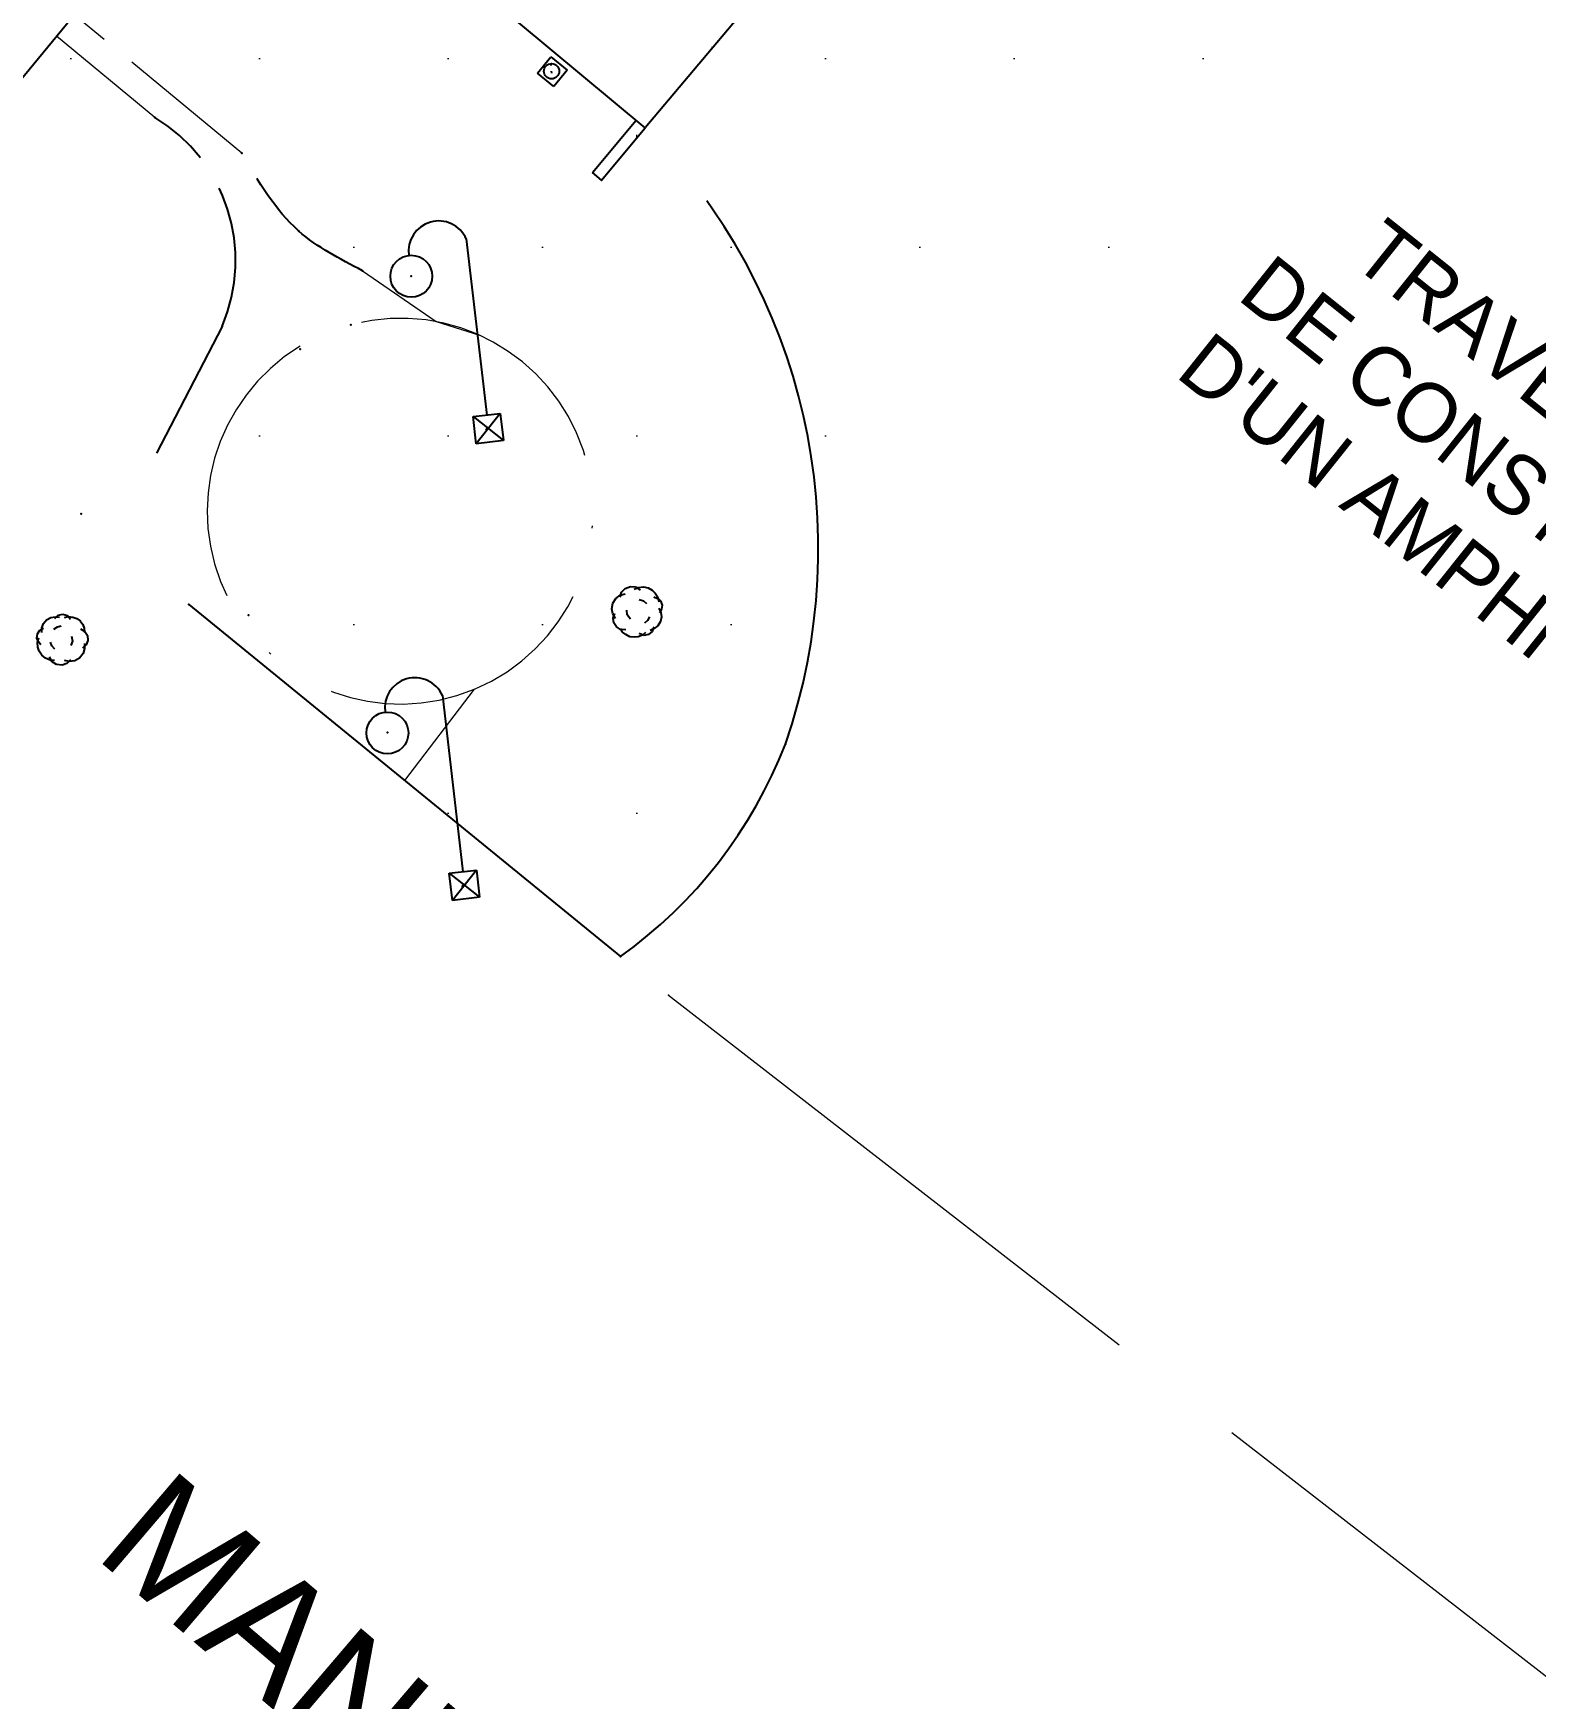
# Model space of a CAD drawing. Header units: metres. Extents: x 64 to 796628, y 142 to 671743.
# Drawn here: x 364258.2 to 364321.4, y 376009.7 to 376079.8 of the extents above; entities that cross this region are included whole.
import ezdxf

# ---------------------------------------------------------------- set-up
doc = ezdxf.new("R2010")
doc.units = ezdxf.units.M
doc.header["$LTSCALE"] = 2
doc.linetypes.add('ACAD_ISO02W100', pattern=[15, 12, -3])
doc.linetypes.add('ACAD_ISO10W100', pattern=[18, 12, -3, 0, -3])
for name, color, linetype in [('Arbres', 100, 'Continuous'), ('arbres isolés', 3, 'Continuous'), ('Batiments', 1, 'Continuous'), ('Lampadaire', 50, 'Continuous'), ('regard', 7, 'Continuous'), ('terrain nue', 34, 'Continuous')]:
    doc.layers.add(name, color=color, linetype=linetype)
doc.layers.add('Espace Vert', color=3, linetype='Continuous', lineweight=5)
doc.layers.add('lampadaires', color=2, linetype='Continuous', lineweight=25)

# ---------------------------------------------------------------- blocks, each defined once
blk = doc.blocks.new('Lampadaire')
at = {"layer": 'Lampadaire'}
for p, q in [((1.239, 0.649), (1.239, -3.083)), ((0.952, -3.083), (1.526, -3.083)), ((0.952, -3.657), (0.952, -3.083)), ((0.952, -3.083), (1.526, -3.657)), ((1.526, -3.083), (0.952, -3.657)), ((1.526, -3.083), (1.526, -3.657)), ((1.186, -3.39), (1.243, -3.333)), ((1.186, -3.39), (1.243, -3.333)), ((1.526, -3.657), (0.952, -3.657))]:
    blk.add_line(p, q, dxfattribs=at)
blk.add_circle((0, 0), 0.441, dxfattribs=at)
blk.add_arc((0.634, 0.459), 0.634, 17.4463, 181.6816, dxfattribs=at)
blk = doc.blocks.new('019')
at = {"color": 0}
for p, q in [((-0.33, 0.27), (-0.3, 0.37)), ((-0.33, 0.31), (-0.23, 0.34)), ((-0.3, 0.37), (-0.23, 0.44)), ((-0.23, 0.44), (-0.13, 0.48)), ((-0.13, 0.48), (-0.03, 0.47)), ((-0.06, 0.43), (0.02, 0.46)), ((-0.03, 0.47), (0.06, 0.41)), ((0.02, 0.46), (0.12, 0.47)), ((0.12, 0.47), (0.21, 0.45)), ((0.21, 0.45), (0.29, 0.41)), ((0.29, 0.41), (0.35, 0.35)), ((0.35, 0.35), (0.4, 0.27)), ((-0.49, 0.05), (-0.47, 0.16)), ((-0.47, -0.05), (-0.49, 0.05)), ((-0.47, 0.16), (-0.41, 0.25)), ((-0.41, 0.25), (-0.33, 0.31)), ((-0.19, -0.07), (-0.2, 0.02)), ((0.04, 0.23), (0.12, 0.2)), ((0.12, 0.2), (0.18, 0.15)), ((0.32, 0.28), (0.39, 0.25)), ((0.39, 0.25), (0.45, 0.2)), ((0.4, 0.27), (0.42, 0.18)), ((0.42, 0.06), (0.46, -0.02)), ((0.47, 0.04), (0.43, -0.03)), ((0.45, 0.2), (0.48, 0.12)), ((0.48, 0.12), (0.47, 0.04)), ((-0.42, -0.14), (-0.47, -0.05)), ((-0.46, -0.13), (-0.43, -0.04)), ((-0.45, -0.22), (-0.46, -0.13)), ((-0.4, -0.3), (-0.45, -0.22)), ((-0.32, -0.35), (-0.4, -0.3)), ((-0.13, -0.15), (-0.19, -0.07)), ((0.2, -0.18), (0.14, -0.23)), ((0.24, -0.11), (0.2, -0.18)), ((0.32, -0.3), (0.29, -0.39)), ((0.4, -0.28), (0.33, -0.33)), ((0.45, -0.2), (0.4, -0.28)), ((0.47, -0.11), (0.45, -0.2)), ((0.46, -0.02), (0.47, -0.11)), ((-0.28, -0.4), (-0.32, -0.33)), ((-0.22, -0.36), (-0.32, -0.35)), ((-0.22, -0.45), (-0.28, -0.4)), ((-0.14, -0.49), (-0.22, -0.45)), ((-0.06, -0.5), (-0.14, -0.49)), ((0.02, -0.49), (-0.06, -0.5)), ((0.1, -0.46), (0.02, -0.49)), ((0.13, -0.47), (0.04, -0.43)), ((0.16, -0.41), (0.1, -0.46)), ((0.22, -0.45), (0.13, -0.47)), ((0.29, -0.39), (0.22, -0.45)), ((0.33, -0.33), (0.25, -0.37))]:
    blk.add_line(p, q, dxfattribs=at)
blk = doc.blocks.new('arbre isolé')
at = {"layer": 'Arbres', "color": 3, "xscale": 2.179999999993015, "yscale": 2.179999999993015, "zscale": 2.18}
blk.add_blockref('019', (-0.125, 0.045), dxfattribs=at)
blk = doc.blocks.new('A$C57AF335F')
for p, q in [((0, 0.886), (0.887, 0.886)), ((0, 0), (0, 0.886)), ((0.609, 0.651), (0.666, 0.708)), ((0.609, 0.651), (0.666, 0.708)), ((0.887, 0.886), (0.887, 0)), ((0.379, 0.427), (0.436, 0.484)), ((0.887, 0), (0, 0))]:
    blk.add_line(p, q)
blk.add_circle((0.436, 0.484), 0.321)
blk = doc.blocks.new('A$C48D15623')
at = {"layer": 'regard', "color": 0, "lineweight": 13, "ltscale": 0.13}
blk.add_blockref('A$C57AF335F', (-0.436, -0.484), dxfattribs=at)

msp = doc.modelspace()

# ---------------------------------------------------------------- hatches: boundary and pattern name
at = {"layer": 'Batiments', "linetype": 'Continuous', "lineweight": 13, "ltscale": 0.5}
h = msp.add_hatch(dxfattribs=at)
h.set_pattern_fill('ANSI31', color=1, angle=45, style=0)
edge = h.paths.add_edge_path()
edge.add_line((364310.723, 376108.117), (364294.885, 376121.198))
edge.add_line((364286.452, 376110.909), (364294.985, 376121.241))
edge.add_line((364286.452, 376110.909), (364302.309, 376097.851))
edge.add_line((364302.29, 376097.828), (364310.824, 376108.16))
edge.add_line((364292.579, 376086.07), (364277.172, 376098.903))
edge.add_line((364276.788, 376099.223), (364263.626, 376083.42))
edge.add_line((364278.196, 376100.913), (364276.788, 376099.223))
edge.add_line((364277.172, 376098.903), (364278.58, 376100.593))
edge.add_line((364278.58, 376100.593), (364278.195, 376100.911))
edge.add_line((364266.769, 376081.806), (364264.12, 376084.013))
edge.add_line((364266.769, 376081.806), (364270.887, 376086.751))
edge.add_line((364283.981, 376075.845), (364268.238, 376088.957))
edge.add_line((364292.579, 376086.07), (364283.981, 376075.845))
edge.add_line((364281.76, 376073.96), (364283.597, 376076.165))
edge.add_line((364282.144, 376073.64), (364283.981, 376075.845))
h.paths.add_polyline_path([(364294.708, 376115.482), (364304.096, 376107.484), (364300.961, 376103.805), (364291.573, 376111.803)], flags=24)
h.paths.add_polyline_path([(364274.138, 376094.211), (364287.684, 376082.107), (364286.463, 376080.74), (364272.917, 376092.844)], flags=24)
h.paths.add_polyline_path([(364265.686, 376109.745), (364269.757, 376112.927), (364270.681, 376111.745), (364266.61, 376108.563)], flags=25)
at = {"layer": 'Espace Vert', "lineweight": 13, "ltscale": 0.13}
h = msp.add_hatch(dxfattribs=at)
h.set_pattern_fill('DOTS', color=3, scale=5, style=0)
edge = h.paths.add_edge_path()
edge.add_line((364371.195, 376196.292), (364377.45, 376203.793))
edge.add_line((364369.81, 376194.582), (364371.205, 376196.283))
edge.add_line((364378.234, 376203.139), (364385.53, 376197.055))
edge.add_line((364370.093, 376209.928), (364378.234, 376203.139))
edge.add_line((364385.53, 376197.055), (364372.79, 376082.324))
edge.add_line((364369.8, 376194.59), (364353.06, 376174.346))
edge.add_line((364351.665, 376172.644), (364353.06, 376174.346))
edge.add_line((364351.665, 376172.644), (364335.246, 376152.006))
edge.add_line((364333.849, 376150.306), (364335.246, 376152.006))
edge.add_line((364325.326, 376139.941), (364333.849, 376150.306))
edge.add_line((364332.141, 376144.398), (364330.262, 376145.943))
edge.add_line((364336.44, 376149.628), (364332.141, 376144.398))
edge.add_line((364339.073, 376147.638), (364336.44, 376149.628))
edge.add_line((364347.429, 376157.596), (364339.073, 376147.638))
edge.add_line((364349.735, 376155.662), (364347.429, 376157.596))
edge.add_line((364351.348, 376157.584), (364349.735, 376155.662))
edge.add_line((364353.677, 376155.63), (364351.348, 376157.584))
edge.add_line((364353.677, 376155.63), (364352.048, 376153.66))
edge.add_line((364352.071, 376153.625), (364366.446, 376142.242))
edge.add_line((364338.247, 376141.241), (364341.171, 376144.726))
edge.add_line((364337.744, 376146.054), (364336.623, 376146.958))
edge.add_line((364336.623, 376146.958), (364332.366, 376141.676))
edge.add_line((364366.512, 376142.242), (364354.191, 376126.955))
edge.add_line((364351.848, 376128.844), (364334.819, 376142.569))
edge.add_line((364354.191, 376126.955), (364351.848, 376128.844))
edge.add_line((364328.66, 376135.228), (364330.001, 376136.972))
edge.add_line((364330.001, 376136.972), (364330.356, 376136.679))
edge.add_line((364330.356, 376136.679), (364328.955, 376134.984))
edge.add_line((364328.955, 376134.984), (364345.055, 376121.687))
edge.add_line((364335.791, 376109.747), (364346.811, 376123.09))
edge.add_line((364346.456, 376123.383), (364345.055, 376121.687))
edge.add_line((364332.366, 376141.676), (364325.812, 376133.704))
edge.add_line((364325.812, 376133.704), (364326.461, 376133.171))
edge.add_line((364326.461, 376133.171), (364325.089, 376131.502))
edge.add_line((364325.089, 376131.502), (364325.525, 376131.151))
edge.add_line((364328.66, 376135.228), (364325.525, 376131.151))
edge.add_line((364319.9, 376125.065), (364336.868, 376111.051))
edge.add_line((364315.61, 376119.01), (364320.323, 376124.715))
edge.add_line((364315.256, 376119.303), (364315.61, 376119.01))
edge.add_line((364346.811, 376123.09), (364346.456, 376123.383))
edge.add_line((364336.519, 376111.351), (364335.436, 376110.04))
edge.add_line((364335.436, 376110.04), (364335.791, 376109.747))
edge.add_line((364354.873, 376085.568), (364315.248, 376118.147))
edge.add_line((364314.723, 376118.641), (364331.615, 376104.69))
edge.add_line((364314.723, 376118.641), (364315.256, 376119.303))
edge.add_line((364374.093, 376097.928), (364372.36, 376082.324))
edge.add_line((364367.409, 376076.18), (364372.36, 376082.324))
edge.add_line((364367.076, 376075.966), (364354.873, 376085.568))
h = msp.add_hatch(dxfattribs=at)
h.set_pattern_fill('DOTS', color=3, scale=5, style=0)
edge = h.paths.add_edge_path()
edge.add_line((364313.693, 376082.252), (364290.932, 376054.083))
edge.add_line((364313.353, 376082.532), (364314.75, 376084.231))
edge.add_line((364305.207, 376092.111), (364314.767, 376084.251))
edge.add_line((364305.207, 376092.111), (364308.659, 376096.29))
edge.add_line((364308.659, 376096.29), (364304.117, 376100.04))
edge.add_line((364302.29, 376097.828), (364310.824, 376108.16))
edge.add_line((364302.29, 376097.828), (364292.579, 376086.07))
edge.add_line((364292.531, 376086.11), (364283.981, 376075.845))
edge.add_arc((364266.119, 376058.148), 25.144, 340.87415, 404.73376)
at = {"layer": 'Espace Vert', "linetype": 'ACAD_ISO02W100', "lineweight": 13, "ltscale": 0.5}
h = msp.add_hatch(dxfattribs=at)
h.set_pattern_fill('DOTS', color=3, scale=5, style=0)
edge = h.paths.add_edge_path(flags=0)
edge.add_line((364277.098, 376080.896), (364277.089, 376080.976))
edge = h.paths.add_edge_path(flags=0)
edge.add_line((364277.127, 376080.576), (364277.119, 376080.657))
edge = h.paths.add_edge_path(flags=16)
edge.add_line((364276.532, 376080.57), (364277.089, 376081.26))
edge = h.paths.add_edge_path(flags=16)
edge.add_line((364277.089, 376081.26), (364277.779, 376080.703))
edge = h.paths.add_edge_path(flags=16)
edge.add_line((364277.779, 376080.703), (364277.221, 376080.013))
edge = h.paths.add_edge_path(flags=16)
edge.add_line((364277.221, 376080.013), (364276.532, 376080.57))
edge = h.paths.add_edge_path(flags=16)
edge.add_arc((364277.119, 376080.657), 0.321, 0, 360)
edge = h.paths.add_edge_path(flags=0)
edge.add_line((364280.02, 376078.468), (364280.012, 376078.548))
edge = h.paths.add_edge_path(flags=0)
edge.add_line((364280.048, 376078.148), (364280.04, 376078.228))
edge = h.paths.add_edge_path(flags=16)
edge.add_line((364279.452, 376078.144), (364280.013, 376078.832))
edge = h.paths.add_edge_path(flags=16)
edge.add_line((364280.013, 376078.832), (364280.7, 376078.271))
edge = h.paths.add_edge_path(flags=16)
edge.add_line((364280.7, 376078.271), (364280.139, 376077.584))
edge = h.paths.add_edge_path(flags=16)
edge.add_line((364280.139, 376077.584), (364279.452, 376078.144))
edge = h.paths.add_edge_path(flags=16)
edge.add_arc((364280.04, 376078.228), 0.321, 0, 360)
edge = h.paths.add_edge_path()
edge.add_line((364262.314, 376083.456), (364241.393, 376058.125))
edge.add_line((364267.004, 376074.785), (364259.958, 376080.604))
edge.add_line((364266.455, 376079.945), (364262.314, 376083.456))
edge.add_line((364271.617, 376086.143), (364266.455, 376079.945))
edge.add_spline(control_points=[(364272.091, 376069.831), (364271.091, 376070.275), (364268.805, 376071.29), (364268.161, 376074.079), (364267.004, 376074.785)], knot_values=[0, 0, 0, 0, 3.163887, 7.230375, 7.230375, 7.230375, 7.230375], degree=3, periodic=0)
edge.add_line((364272.091, 376069.831), (364275.181, 376067.69))
edge.add_line((364275.181, 376067.69), (364277.01, 376067.114))
edge.add_arc((364273.673, 376059.715), 8.117, 121.22367, 464.04055)
edge.add_line((364273.864, 376048.376), (364276.796, 376052.223))
edge.add_line((364264.786, 376055.781), (364282.942, 376040.971))
edge.add_arc((364271.43, 376057.057), 19.781, 305.58809, 338.8183)
edge.add_arc((364266.119, 376058.148), 25.144, 340.87415, 404.73376)
edge.add_line((364282.144, 376073.64), (364283.981, 376075.845))
edge.add_line((364281.76, 376073.96), (364283.597, 376076.165))
edge.add_line((364283.981, 376075.845), (364268.238, 376088.957))
at = {"layer": 'terrain nue', "lineweight": 13, "ltscale": 0.13}
h = msp.add_hatch(dxfattribs=at)
h.set_pattern_fill('DOTS', color=256, scale=5, style=0)
edge = h.paths.add_edge_path()
edge.add_arc((364273.673, 376059.715), 8.117, 121.22367, 464.04055)
edge.add_line((364271.597, 376067.557), (364269.465, 376066.656))

# ---------------------------------------------------------------- linework, layer by layer
at = {"ltscale": 0.25}
msp.add_line((364262.314, 376083.456), (364241.393, 376058.125), dxfattribs=at)
at = {"linetype": 'ACAD_ISO02W100', "lineweight": 13, "ltscale": 0.25}
for p, q in [((364267.004, 376074.785), (364259.958, 376080.604)), ((364263.35, 376076.284), (364259.213, 376079.701))]:
    msp.add_line(p, q, dxfattribs=at)
at = {"color": 7, "linetype": 'ACAD_ISO02W100', "lineweight": 13, "ltscale": 0.5}
for p, q in [((364272.091, 376069.831), (364275.181, 376067.69)), ((364275.181, 376067.69), (364277.01, 376067.114)), ((364273.864, 376048.376), (364276.796, 376052.223))]:
    msp.add_line(p, q, dxfattribs=at)
at = {"linetype": 'ACAD_ISO02W100', "ltscale": 0.25}
msp.add_line((364266.183, 376067.486), (364262.827, 376060.993), dxfattribs=at)
at = {"linetype": 'ACAD_ISO10W100'}
msp.add_line((364264.786, 376055.781), (364282.942, 376040.971), dxfattribs=at)
at = {"color": 0, "linetype": 'ACAD_ISO02W100', "lineweight": 13}
msp.add_line((364284.961, 376039.349), (364337.093, 375998.865), dxfattribs=at)
at = {"linetype": 'ACAD_ISO02W100', "ltscale": 0.25}
msp.add_arc((364259.719, 376070.26), 7.034, 336.77677, 58.92087, dxfattribs=at)
at = {"linetype": 'ACAD_ISO10W100'}
for centre, radius, start, end in [((364266.119, 376058.148), 25.144, 340.87415, 44.73376), ((364271.43, 376057.057), 19.781, 305.58809, 338.8183)]:
    msp.add_arc(centre, radius, start, end, dxfattribs=at)
at = {"color": 0, "linetype": 'ACAD_ISO10W100', "lineweight": 13, "ltscale": 0.5}
msp.add_arc((364273.673, 376059.715), 8.117, 121.22367, 104.04055, dxfattribs=at)
at = {"linetype": 'ACAD_ISO02W100', "ltscale": 0.25, "end_tangent": (-0.853735, 0.520707)}
msp.add_spline([(364272.091, 376069.831), (364269.405, 376071.503), (364267.004, 376074.785)], degree=3, dxfattribs=at)
for p in [(364263.35, 376076.284), (364267.004, 376074.785), (364282.144, 376073.64), (364269.405, 376071.503), (364272.091, 376069.831), (364274.14, 376069.599), (364274.14, 376069.599), (364266.183, 376067.486), (364271.597, 376067.557), (364269.465, 376066.535), (364260.254, 376059.598), (364264.786, 376055.781), (364267.287, 376055.336), (364273.135, 376050.402), (364273.135, 376050.402), (364289.875, 376049.91), (364282.942, 376040.971)]:
    msp.add_point(p)
at = {"lineweight": 13, "ltscale": 0.13}
msp.add_point((364284.961, 376039.349), dxfattribs=at)
at = {"layer": 'arbres isolés'}
for p, q in [((364258.596, 376054.804), (364258.667, 376054.986)), ((364258.667, 376054.986), (364258.796, 376055.137)), ((364258.796, 376055.137), (364258.971, 376055.239)), ((364258.971, 376055.239), (364259.154, 376055.264)), ((364259.143, 376055.197), (364259.291, 376055.338)), ((364259.154, 376055.264), (364259.347, 376055.26)), ((364259.251, 376054.848), (364259.416, 376054.883)), ((364259.291, 376055.338), (364259.484, 376055.382)), ((364259.484, 376055.382), (364259.675, 376055.33)), ((364259.558, 376055.246), (364259.722, 376055.281)), ((364259.675, 376055.33), (364259.806, 376055.163)), ((364259.722, 376055.281), (364259.905, 376055.257)), ((364259.905, 376055.257), (364260.067, 376055.196)), ((364260.067, 376055.196), (364260.209, 376055.097)), ((364260.209, 376055.097), (364260.321, 376054.941)), ((364260.321, 376054.941), (364260.385, 376054.785)), ((364258.394, 376054.376), (364258.418, 376054.558)), ((364258.458, 376054.22), (364258.394, 376054.376)), ((364258.418, 376054.558), (364258.517, 376054.7)), ((364258.419, 376054.192), (364258.472, 376054.384)), ((364258.434, 376053.99), (364258.419, 376054.192)), ((364258.562, 376054.093), (364258.458, 376054.22)), ((364258.517, 376054.7), (364258.663, 376054.793)), ((364258.592, 376054.612), (364258.596, 376054.804)), ((364259.022, 376054.045), (364258.958, 376054.2)), ((364259.105, 376054.755), (364259.251, 376054.848)), ((364259.883, 376054.248), (364259.812, 376054.066)), ((364259.849, 376054.46), (364259.883, 376054.248)), ((364260.231, 376054.769), (364260.411, 376054.65)), ((364260.385, 376054.785), (364260.391, 376054.612)), ((364260.411, 376054.65), (364260.513, 376054.475)), ((364260.528, 376054.272), (364260.457, 376054.091)), ((364260.513, 376054.475), (364260.528, 376054.272)), ((364258.488, 376053.816), (364258.434, 376053.99)), ((364258.6, 376053.659), (364258.488, 376053.816)), ((364258.752, 376053.531), (364258.6, 376053.659)), ((364258.952, 376053.45), (364258.752, 376053.531)), ((364259.037, 376053.38), (364258.926, 376053.585)), ((364259.145, 376053.907), (364259.022, 376054.045)), ((364260.185, 376053.529), (364259.981, 376053.418)), ((364260.334, 376053.718), (364260.185, 376053.529)), ((364260.457, 376054.091), (364260.31, 376053.95)), ((364260.396, 376053.929), (364260.334, 376053.718)), ((364260.391, 376054.15), (364260.396, 376053.929)), ((364259.134, 376053.426), (364258.952, 376053.45)), ((364259.217, 376053.261), (364259.037, 376053.38)), ((364259.448, 376053.237), (364259.217, 376053.261)), ((364259.651, 376053.3), (364259.448, 376053.237)), ((364259.768, 376053.384), (364259.548, 376053.427)), ((364259.808, 376053.46), (364259.651, 376053.3)), ((364259.981, 376053.418), (364259.768, 376053.384))]:
    msp.add_line(p, q, dxfattribs=at)
at = {"layer": 'Batiments', "color": 1}
for p, q in [((364283.981, 376075.845), (364268.238, 376088.957)), ((364292.579, 376086.07), (364283.981, 376075.845)), ((364281.76, 376073.96), (364283.597, 376076.165)), ((364282.144, 376073.64), (364283.981, 376075.845)), ((364282.144, 376073.64), (364281.76, 376073.96))]:
    msp.add_line(p, q, dxfattribs=at)

# ---------------------------------------------------------------- block references
at = {"layer": 'arbres isolés'}
msp.add_blockref('arbre isolé', (364283.765, 376055.455), dxfattribs=at)
at = {"layer": 'lampadaires', "xscale": 1.99999999995743, "yscale": 2, "zscale": 2, "rotation": 6.597173428222778}
for p in [(364274.14, 376069.599), (364274.14, 376069.599), (364273.135, 376050.38), (364273.135, 376050.38)]:
    msp.add_blockref('Lampadaire', p, dxfattribs=at)
at = {"layer": 'regard', "color": 0, "lineweight": 13, "ltscale": 0.13, "rotation": 50.78913258099666}
msp.add_blockref('A$C48D15623', (364280.04, 376078.228), dxfattribs=at)

# ---------------------------------------------------------------- texts
at = {"color": 0, "lineweight": 13, "ltscale": 0.13, "char_height": 2.5, "attachment_point": 1}
for s, insert, width, rotation in [("   TRAVEAUX\\PDE CONSTRUCTION\\PD'UN AMPHITHEATRE", (364312.979, 376073.888), 42.88183, 321.41361), ('{\\H2x;MANEGE}', (364263.974, 376019.57), 53.39742, 319.5374)]:
    msp.add_mtext(s, dxfattribs=dict(at, insert=insert, width=width, rotation=rotation))

doc.saveas('drawing.dxf')
